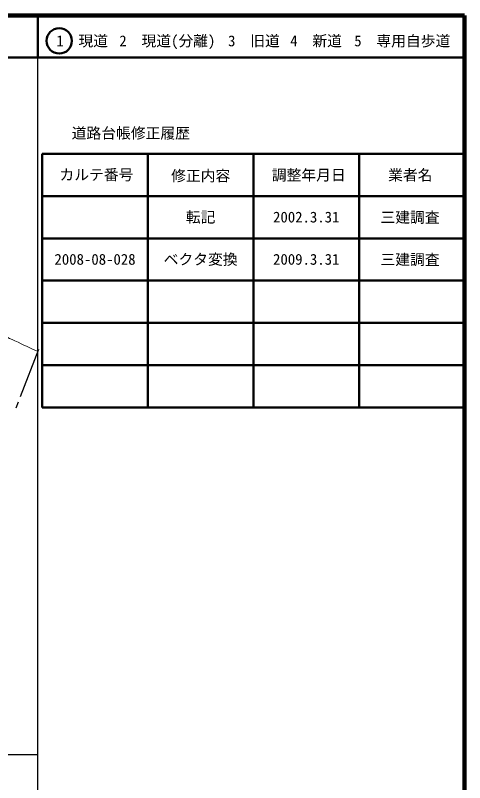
# Model space of a CAD drawing. Units: millimetres, scale not verified. Extents: x 40000 to 680000, y 20000 to 380000.
# Drawn here: x 573638 to 680000, y 198357 to 380000 of the extents above; entities that cross this region are included whole.
import ezdxf
from ezdxf.enums import TextEntityAlignment as Align

# ---------------------------------------------------------------- set-up
doc = ezdxf.new("R2010")
doc.units = ezdxf.units.MM
doc.header["$LTSCALE"] = 1000
for name, color, linetype, lineweight in [('M-BMK-SRVR', 3, 'Continuous', 25), ('M-STR-HTXT', 7, 'Continuous', 13), ('M-TTL', 2, 'Continuous', 140), ('M-TTL-BAND', 7, 'Continuous', 25), ('M-TTL-FRAM', 2, 'Continuous', 50), ('M-TTL-LINE', 7, 'Continuous', 50)]:
    doc.layers.add(name, color=color, linetype=linetype, lineweight=lineweight)
doc.layers.add('M-TTL-TXT', color=7, linetype='Continuous')
doc.styles.add('ＭＳ ゴシック', font='')
doc.styles.get('ＭＳ ゴシック').set_extended_font_data('MS Gothic')

msp = doc.modelspace()

# ---------------------------------------------------------------- linework, layer by layer
at = {"layer": 'M-BMK-SRVR'}
for p, q in [((574859, 289804), (579160, 300956)), ((573818, 287104), (574361, 288512))]:
    msp.add_line(p, q, dxfattribs=at)
at = {"layer": 'M-STR-HTXT'}
msp.add_open_spline([(396614, 329215), (397802, 328714), (401361, 327194), (402545, 326682), (403828, 326127), (407669, 324439), (408951, 323880), (409478, 323651), (411041, 322919), (411586, 322740), (412462, 322453), (415147, 321781), (416042, 321556), (416643, 321405), (418451, 320965), (419062, 320861), (419694, 320754), (421606, 320535), (422246, 320501), (422877, 320468), (424774, 320479), (425404, 320523), (426164, 320575), (428433, 320861), (429186, 320978), (429779, 321070), (431537, 321450), (432125, 321565), (432736, 321685), (434571, 322046), (435184, 322155), (436745, 322433), (441431, 323240), (442995, 323498), (444365, 323724), (448480, 324370), (449854, 324572), (450819, 324714), (453719, 325093), (454686, 325216), (455789, 325357), (459098, 325770), (460203, 325892), (461140, 325995), (463956, 326252), (464894, 326346), (465507, 326407), (467345, 326617), (467959, 326668), (469268, 326778), (473197, 327073), (474508, 327152), (475673, 327222), (479171, 327368), (480337, 327411), (481496, 327454), (484975, 327573), (486135, 327585), (487120, 327596), (490075, 327557), (491060, 327528), (492120, 327496), (495298, 327342), (496356, 327277), (497485, 327207), (500873, 327000), (501994, 326853), (503914, 326603), (509654, 325699), (511547, 325292), (514008, 324763), (521312, 322840), (523740, 322180), (524654, 321931), (527354, 321039), (528256, 320750), (529752, 320272), (534239, 318836), (535730, 318345), (536628, 318049), (539315, 317136), (540204, 316816), (541379, 316393), (544882, 315068), (546050, 314629), (547331, 314149), (551183, 312733), (552451, 312220), (554441, 311415), (560363, 308884), (562337, 308040), (563370, 307599), (566464, 306262), (567488, 305798), (568362, 305401), (570953, 304145), (571821, 303738), (572801, 303278), (575748, 301918), (576728, 301460), (577173, 301252), (578506, 300621), (578949, 300408)], degree=3, knots=[0, 0, 0, 0, 1, 1, 1, 2, 2, 2, 3, 3, 3, 4, 4, 4, 5, 5, 5, 6, 6, 6, 7, 7, 7, 8, 8, 8, 9, 9, 9, 10, 10, 10, 11, 11, 11, 12, 12, 12, 13, 13, 13, 14, 14, 14, 15, 15, 15, 16, 16, 16, 17, 17, 17, 18, 18, 18, 19, 19, 19, 20, 20, 20, 21, 21, 21, 22, 22, 22, 23, 23, 23, 24, 24, 24, 25, 25, 25, 26, 26, 26, 27, 27, 27, 28, 28, 28, 29, 29, 29, 30, 30, 30, 31, 31, 31, 32, 32, 32, 33, 33, 33, 34, 34, 34, 34], dxfattribs=at)
at = {"layer": 'M-TTL'}
for p, q in [((680000, 380000), (40000, 380000)), ((680000, 20000), (680000, 380000))]:
    msp.add_line(p, q, dxfattribs=at)
at = {"layer": 'M-TTL-BAND'}
for p, q in [((579000, 20000), (579000, 370000)), ((40000, 205000), (579000, 205000))]:
    msp.add_line(p, q, dxfattribs=at)
at = {"layer": 'M-TTL-FRAM'}
for p, q in [((580000, 347197), (580000, 287197)), ((580000, 347197), (680000, 347197)), ((580000, 287197), (680000, 287197))]:
    msp.add_line(p, q, dxfattribs=at)
at = {"layer": 'M-TTL-LINE'}
for p, q in [((579000, 380000), (579000, 370000)), ((40000, 370000), (680000, 370000)), ((605000, 347197), (605000, 287197)), ((630000, 347197), (630000, 287197)), ((655000, 347197), (655000, 287197)), ((580000, 337197), (680000, 337197)), ((580000, 327197), (680000, 327197)), ((580000, 317197), (680000, 317197)), ((580000, 307197), (680000, 307197)), ((580000, 297197), (680000, 297197))]:
    msp.add_line(p, q, dxfattribs=at)
msp.add_circle((584031, 373958), 3000, dxfattribs=at)

# ---------------------------------------------------------------- texts
at = {"layer": 'M-TTL-TXT', "style": 'ＭＳ ゴシック'}
for s, p in [('1\u3000現道', (589448, 373958)), ('2\u3000現道(分離)', (609619, 373958)), ('3\u3000旧道', (630121, 373958)), ('4\u3000新道', (644824, 373958)), ('5\u3000専用自歩道', (665228, 373958)), ('道路台帳修正履歴', (600968, 352113)), ('カルテ番号', (592839, 342277)), ('修正内容', (617509, 342023)), ('調整年月日', (643089, 342197)), ('業者名', (667134, 342197)), ('転記', (617500, 332245)), ('2002.3.31', (642500, 332245)), ('三建調査', (667077, 332189)), ('2008-08-028', (592500, 322245)), ('ベクタ変換', (617500, 322245)), ('2009.3.31', (642500, 322245)), ('三建調査', (667077, 322189))]:
    msp.add_text(s, height=2566, dxfattribs=at).set_placement(p, align=Align.MIDDLE_CENTER)

doc.saveas('drawing.dxf')
